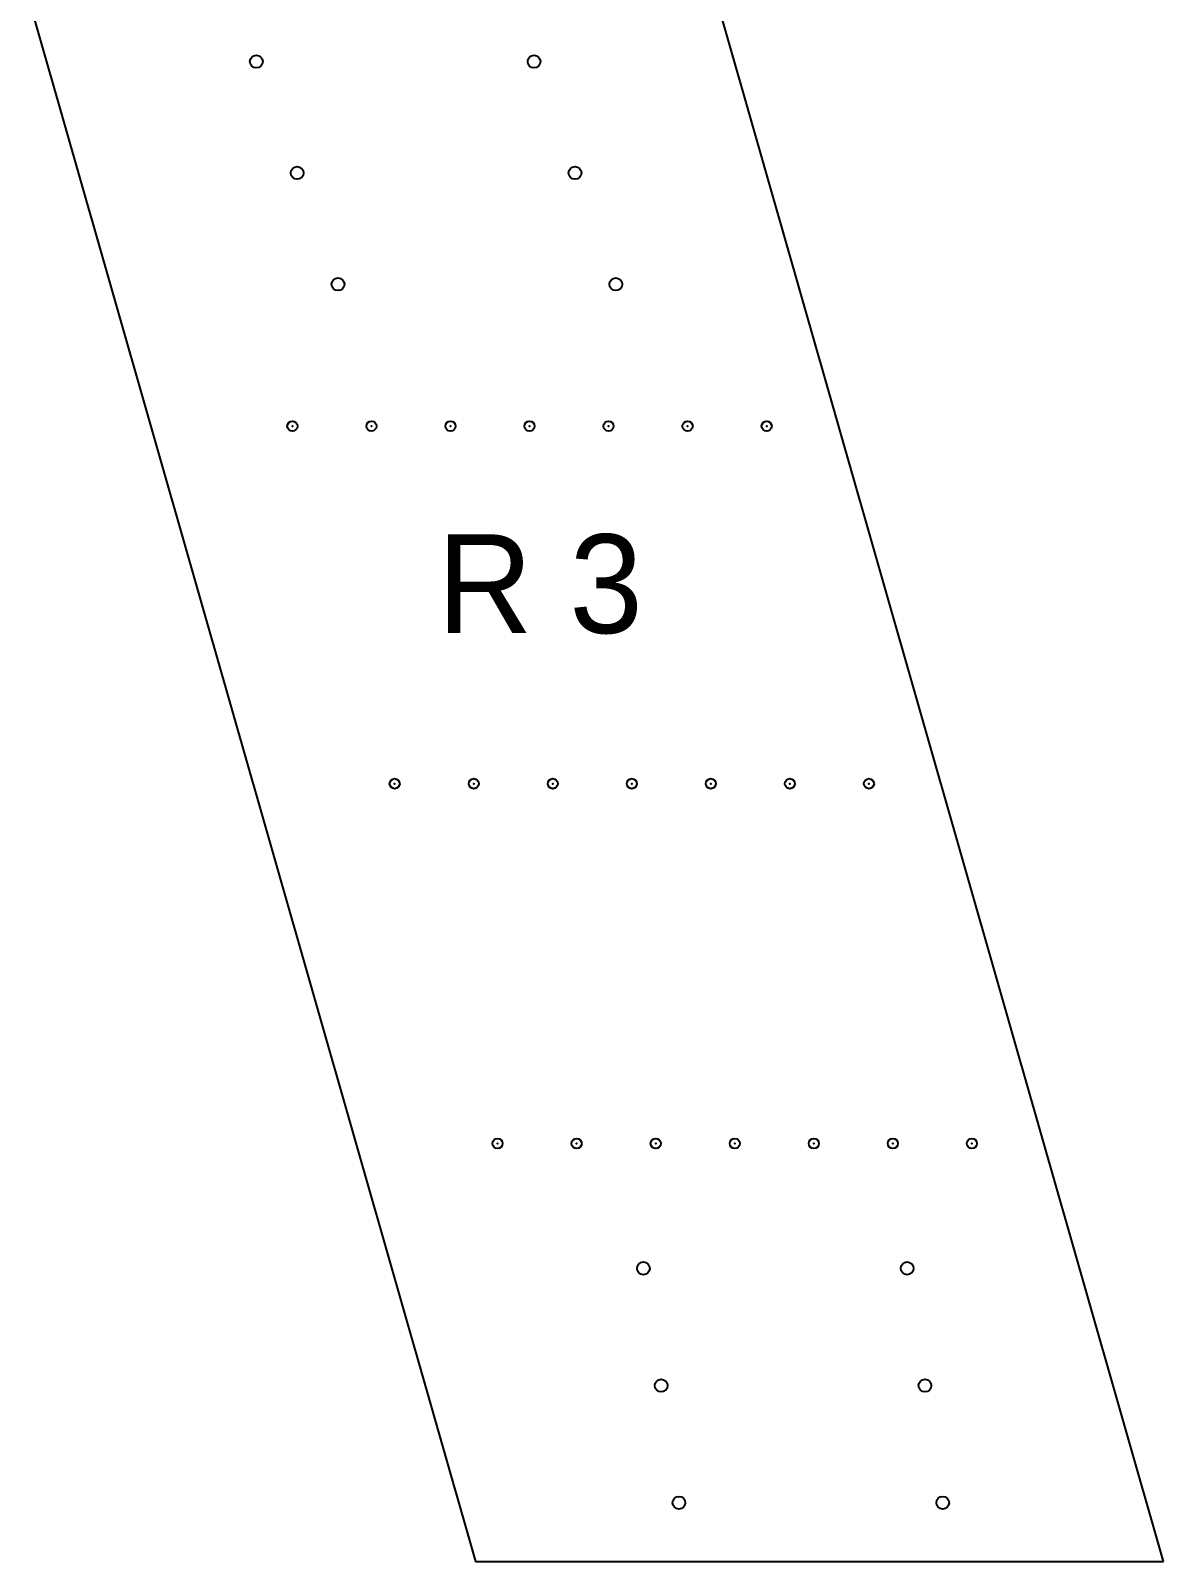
# Model space of a CAD drawing. Extents: x 50 to 281, y 33 to 383.
# Drawn here: x 144.6 to 201.9, y 225.7 to 303.1 of the extents above; entities that cross this region are included whole.
import ezdxf

# ---------------------------------------------------------------- set-up
doc = ezdxf.new("R2010")
doc.units = 0
doc.header["$PDMODE"] = 32
doc.header["$PDSIZE"] = 0.51
doc.layers.get('0').update_dxf_attribs({"linetype": 'CONTINUOUS'})
for name, color, linetype in [('DRILLING', 3, 'CONTINUOUS'), ('ENGRAVE', 4, 'CONTINUOUS'), ('LAYOUT', 10, 'CONTINUOUS')]:
    doc.layers.add(name, color=color, linetype=linetype)

# ---------------------------------------------------------------- blocks, each defined once
blk = doc.blocks.new('*U66')
blk.add_text('R 3', height=5).set_placement((165.15, 272.635))
blk = doc.blocks.new('*U32')
at = {"layer": 'ENGRAVE'}
blk.add_point((0, 0), dxfattribs=at)
blk = doc.blocks.new('*U34')
at = {"layer": 'ENGRAVE', "color": 0, "linetype": 'BYBLOCK'}
for p in [(-24, 0), (-20, 0), (-16, 0), (-12, 0), (-8, 0), (-4, 0), (0, 0)]:
    blk.add_blockref('*U32', p, dxfattribs=at)
blk = doc.blocks.new('*U37')
at = {"layer": 'ENGRAVE'}
blk.add_point((0, 0), dxfattribs=at)
blk = doc.blocks.new('*U38')
at = {"layer": 'ENGRAVE', "color": 0, "linetype": 'BYBLOCK'}
for p in [(-24, 0), (-20, 0), (-16, 0), (-12, 0), (-8, 0), (-4, 0), (0, 0)]:
    blk.add_blockref('*U37', p, dxfattribs=at)
blk = doc.blocks.new('*U39')
at = {"layer": 'ENGRAVE'}
blk.add_point((0, 0), dxfattribs=at)
blk = doc.blocks.new('*U40')
at = {"layer": 'ENGRAVE', "color": 0, "linetype": 'BYBLOCK'}
for p in [(-24, 0), (-20, 0), (-16, 0), (-12, 0), (-8, 0), (-4, 0), (0, 0)]:
    blk.add_blockref('*U39', p, dxfattribs=at)

msp = doc.modelspace()

# ---------------------------------------------------------------- linework, layer by layer
at = {"color": 7, "linetype": 'CONTINUOUS'}
for p, q in [((144.575, 304.375), (167.088, 225.655)), ((201.892, 225.655), (179.378, 304.375)), ((167.088, 225.655), (201.892, 225.655))]:
    msp.add_line(p, q, dxfattribs=at)
at = {"layer": 'DRILLING'}
for centre in [(155.995, 301.559), (170.052, 301.559), (158.062, 295.926), (172.12, 295.926), (160.129, 290.294), (174.187, 290.294), (175.58, 240.486), (188.928, 240.486), (176.48, 234.553), (189.827, 234.553), (177.379, 228.621), (190.726, 228.621)]:
    msp.add_circle(centre, 0.322, dxfattribs=at)

# ---------------------------------------------------------------- block references
at = {"layer": 'ENGRAVE', "rotation": 180}
for name, p in [('*U34', (157.819, 283.113)), ('*U38', (162.995, 265.015)), ('*U40', (168.203, 246.805))]:
    msp.add_blockref(name, p, dxfattribs=at)
at = {"layer": 'LAYOUT'}
msp.add_blockref('*U66', (0, 0), dxfattribs=at)

doc.saveas('drawing.dxf')
